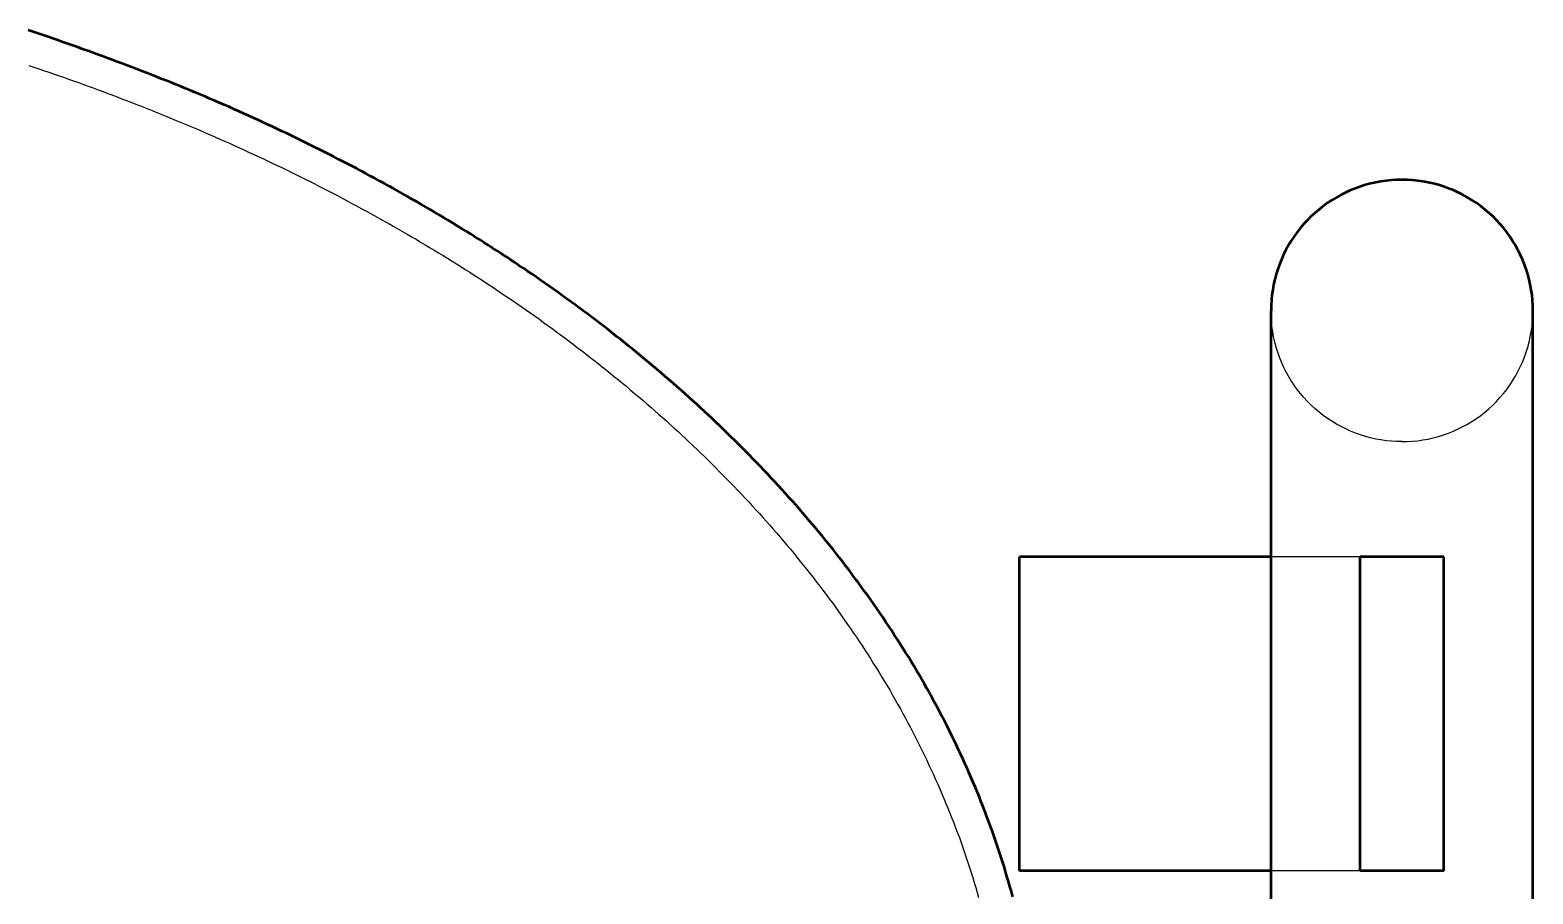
# Model space of a CAD drawing. Header units: millimetres. Extents: x 0 to 594, y 0 to 420.
# Drawn here: x 216.76 to 231.1, y 339.41 to 347.67 of the extents above; entities that cross this region are included whole.
import ezdxf

# ---------------------------------------------------------------- set-up
doc = ezdxf.new("R2010")
doc.units = ezdxf.units.MM
doc.linetypes.add('ISO02-TRAZOS', pattern=[3.75, 3, -0.75])
doc.layers.add('01-VISIBLE', color=7, linetype='CONTINUOUS', lineweight=50)
doc.layers.add('02-OCULTA', color=4, linetype='ISO02-TRAZOS', lineweight=25)

msp = doc.modelspace()

# ---------------------------------------------------------------- linework, layer by layer
at = {"layer": '01-VISIBLE'}
for p, q in [((228.6, 342.635), (226.2, 342.635)), ((226.2, 339.635), (226.2, 342.635)), ((230.25, 342.635), (229.45, 342.635)), ((229.45, 339.635), (229.45, 342.635)), ((230.25, 339.635), (230.25, 342.635)), ((228.6, 339.635), (226.2, 339.635)), ((230.25, 339.635), (229.45, 339.635))]:
    msp.add_line(p, q, dxfattribs=at)
for points in [[(226.135, 339.389), (226.122, 339.438), (226.108, 339.486), (226.095, 339.534), (226.08, 339.582), (226.066, 339.63), (226.052, 339.678), (226.037, 339.726), (226.021, 339.774), (226.006, 339.821), (225.99, 339.869), (225.974, 339.916), (225.958, 339.964), (225.941, 340.011), (225.924, 340.058), (225.907, 340.105), (225.889, 340.152), (225.872, 340.199), (225.854, 340.246), (225.835, 340.292), (225.817, 340.339), (225.798, 340.385), (225.779, 340.432), (225.759, 340.478), (225.739, 340.524), (225.719, 340.57), (225.699, 340.616), (225.679, 340.661), (225.658, 340.707), (225.637, 340.753), (225.616, 340.798), (225.594, 340.843), (225.572, 340.888), (225.55, 340.933), (225.528, 340.978), (225.506, 341.023), (225.483, 341.068), (225.46, 341.112), (225.436, 341.157), (225.413, 341.201), (225.389, 341.245), (225.365, 341.289), (225.341, 341.333), (225.316, 341.376), (225.292, 341.42), (225.267, 341.464), (225.242, 341.507), (225.216, 341.55), (225.191, 341.593), (225.165, 341.636), (225.139, 341.679), (225.112, 341.722), (225.086, 341.764), (225.059, 341.806), (225.032, 341.849), (225.005, 341.891), (224.978, 341.933), (224.95, 341.975), (224.922, 342.016), (224.894, 342.058), (224.866, 342.099), (224.838, 342.141), (224.809, 342.182), (224.78, 342.223), (224.751, 342.264), (224.722, 342.304), (224.693, 342.345), (224.663, 342.385), (224.633, 342.426), (224.604, 342.466), (224.573, 342.506), (224.543, 342.546), (224.513, 342.586), (224.482, 342.625), (224.451, 342.665), (224.42, 342.704), (224.389, 342.743), (224.357, 342.782), (224.326, 342.821), (224.294, 342.86), (224.262, 342.898), (224.23, 342.937), (224.197, 342.975), (224.165, 343.013), (224.132, 343.051), (224.1, 343.089), (224.067, 343.127), (224.033, 343.165), (224, 343.202), (223.967, 343.239), (223.933, 343.277), (223.899, 343.314), (223.865, 343.35), (223.831, 343.387), (223.797, 343.424), (223.763, 343.46), (223.728, 343.496), (223.693, 343.533), (223.659, 343.569), (223.624, 343.605), (223.588, 343.64), (223.553, 343.676), (223.518, 343.711), (223.482, 343.747), (223.446, 343.782), (223.411, 343.817), (223.375, 343.852), (223.339, 343.886), (223.302, 343.921), (223.266, 343.955), (223.229, 343.99), (223.193, 344.024), (223.156, 344.058), (223.119, 344.092), (223.082, 344.126), (223.045, 344.159), (223.008, 344.193), (222.97, 344.226), (222.933, 344.259), (222.895, 344.292), (222.857, 344.325), (222.819, 344.358), (222.781, 344.391), (222.743, 344.423), (222.705, 344.455), (222.666, 344.488), (222.628, 344.52), (222.589, 344.552), (222.55, 344.583), (222.512, 344.615), (222.473, 344.647), (222.434, 344.678), (222.394, 344.709), (222.355, 344.74), (222.316, 344.771), (222.276, 344.802), (222.237, 344.833), (222.197, 344.863), (222.157, 344.894), (222.117, 344.924), (222.077, 344.954), (222.037, 344.984), (221.997, 345.014), (221.956, 345.044), (221.916, 345.073), (221.875, 345.103), (221.835, 345.132), (221.794, 345.161), (221.753, 345.191), (221.712, 345.22), (221.671, 345.248), (221.63, 345.277), (221.589, 345.306), (221.548, 345.334), (221.506, 345.362), (221.465, 345.39), (221.423, 345.418), (221.382, 345.446), (221.34, 345.474), (221.298, 345.502), (221.256, 345.529), (221.214, 345.557), (221.172, 345.584), (221.13, 345.611), (221.088, 345.638), (221.046, 345.665), (221.003, 345.691), (220.961, 345.718), (220.918, 345.744), (220.876, 345.771), (220.833, 345.797), (220.79, 345.823), (220.747, 345.849), (220.704, 345.875), (220.661, 345.901), (220.618, 345.926), (220.575, 345.952), (220.532, 345.977), (220.488, 346.002), (220.445, 346.027), (220.402, 346.052), (220.358, 346.077), (220.314, 346.102), (220.271, 346.126), (220.227, 346.151), (220.183, 346.175), (220.139, 346.199), (220.095, 346.223), (220.051, 346.247), (220.007, 346.271), (219.963, 346.295), (219.919, 346.318), (219.875, 346.342), (219.83, 346.365), (219.786, 346.388), (219.741, 346.411), (219.697, 346.434), (219.652, 346.457), (219.608, 346.48), (219.563, 346.503), (219.518, 346.525), (219.473, 346.548), (219.428, 346.57), (219.384, 346.592), (219.339, 346.614), (219.293, 346.636), (219.248, 346.658), (219.203, 346.68), (219.158, 346.701), (219.113, 346.723), (219.067, 346.744), (219.022, 346.765), (218.977, 346.786), (218.931, 346.807), (218.885, 346.828), (218.84, 346.849), (218.794, 346.87), (218.748, 346.89), (218.703, 346.91), (218.657, 346.931), (218.611, 346.951), (218.565, 346.971), (218.519, 346.991), (218.473, 347.01), (218.427, 347.03), (218.381, 347.049), (218.334, 347.069), (218.288, 347.088), (218.242, 347.107), (218.195, 347.126), (218.149, 347.145), (218.103, 347.164), (218.056, 347.183), (218.01, 347.201), (217.963, 347.22), (217.916, 347.238), (217.87, 347.256), (217.823, 347.274), (217.776, 347.292), (217.729, 347.31), (217.683, 347.328), (217.636, 347.346), (217.589, 347.363), (217.542, 347.381), (217.495, 347.398), (217.448, 347.416), (217.401, 347.433), (217.354, 347.45), (217.307, 347.467), (217.259, 347.484), (217.212, 347.501), (217.165, 347.518), (217.118, 347.535), (217.071, 347.551), (217.023, 347.568), (216.976, 347.585), (216.929, 347.601), (216.881, 347.617), (216.834, 347.634), (216.786, 347.65), (216.739, 347.666)], [(231.1, 344.985), (231.099, 345.035), (231.096, 345.086), (231.091, 345.136), (231.084, 345.186), (231.074, 345.235), (231.063, 345.284), (231.05, 345.333), (231.035, 345.381), (231.018, 345.428), (231, 345.475), (230.979, 345.521), (230.957, 345.566), (230.932, 345.61), (230.906, 345.653), (230.878, 345.695), (230.849, 345.736), (230.818, 345.776), (230.785, 345.814), (230.751, 345.851), (230.716, 345.887), (230.679, 345.921), (230.64, 345.953), (230.601, 345.984), (230.56, 346.014), (230.518, 346.041), (230.475, 346.068), (230.431, 346.092), (230.386, 346.114), (230.34, 346.135), (230.293, 346.154), (230.246, 346.171), (230.197, 346.186), (230.149, 346.199), (230.1, 346.21), (230.05, 346.219), (230, 346.226), (229.95, 346.231), (229.9, 346.234), (229.85, 346.235), (229.799, 346.234), (229.749, 346.231), (229.699, 346.226), (229.649, 346.219), (229.6, 346.21), (229.551, 346.199), (229.502, 346.186), (229.454, 346.171), (229.406, 346.154), (229.36, 346.135), (229.314, 346.114), (229.269, 346.092), (229.225, 346.068), (229.182, 346.041), (229.14, 346.014), (229.099, 345.984), (229.059, 345.953), (229.021, 345.921), (228.984, 345.887), (228.948, 345.851), (228.914, 345.814), (228.881, 345.776), (228.85, 345.736), (228.821, 345.695), (228.793, 345.653), (228.767, 345.61), (228.743, 345.566), (228.72, 345.521), (228.7, 345.475), (228.681, 345.428), (228.664, 345.381), (228.649, 345.333), (228.636, 345.284), (228.625, 345.235), (228.616, 345.186), (228.609, 345.136), (228.604, 345.086), (228.601, 345.035), (228.6, 344.985)], [(228.6, 339.37), (228.6, 339.421), (228.6, 339.471), (228.6, 339.521), (228.6, 339.571), (228.6, 339.621), (228.6, 339.671), (228.6, 339.721), (228.6, 339.771), (228.6, 339.822), (228.6, 339.872), (228.6, 339.922), (228.6, 339.972), (228.6, 340.022), (228.6, 340.072), (228.6, 340.122), (228.6, 340.172), (228.6, 340.223), (228.6, 340.273), (228.6, 340.323), (228.6, 340.373), (228.6, 340.423), (228.6, 340.473), (228.6, 340.523), (228.6, 340.574), (228.6, 340.624), (228.6, 340.674), (228.6, 340.724), (228.6, 340.774), (228.6, 340.824), (228.6, 340.874), (228.6, 340.924), (228.6, 340.975), (228.6, 341.025), (228.6, 341.075), (228.6, 341.125), (228.6, 341.175), (228.6, 341.225), (228.6, 341.275), (228.6, 341.325), (228.6, 341.376), (228.6, 341.426), (228.6, 341.476), (228.6, 341.526), (228.6, 341.576), (228.6, 341.626), (228.6, 341.676), (228.6, 341.727), (228.6, 341.777), (228.6, 341.827), (228.6, 341.877), (228.6, 341.927), (228.6, 341.977), (228.6, 342.027), (228.6, 342.077), (228.6, 342.128), (228.6, 342.178), (228.6, 342.228), (228.6, 342.278), (228.6, 342.328), (228.6, 342.378), (228.6, 342.428), (228.6, 342.478), (228.6, 342.529), (228.6, 342.579), (228.6, 342.629), (228.6, 342.679), (228.6, 342.729), (228.6, 342.779), (228.6, 342.829), (228.6, 342.88), (228.6, 342.93), (228.6, 342.98), (228.6, 343.03), (228.6, 343.08), (228.6, 343.13), (228.6, 343.18), (228.6, 343.23), (228.6, 343.281), (228.6, 343.331), (228.6, 343.381), (228.6, 343.431), (228.6, 343.481), (228.6, 343.531), (228.6, 343.581), (228.6, 343.631), (228.6, 343.682), (228.6, 343.732), (228.6, 343.782), (228.6, 343.832), (228.6, 343.882), (228.6, 343.932), (228.6, 343.982), (228.6, 344.033), (228.6, 344.083), (228.6, 344.133), (228.6, 344.183), (228.6, 344.233), (228.6, 344.283), (228.6, 344.333), (228.6, 344.383), (228.6, 344.434), (228.6, 344.484), (228.6, 344.534), (228.6, 344.584), (228.6, 344.634), (228.6, 344.684), (228.6, 344.734), (228.6, 344.784), (228.6, 344.835), (228.6, 344.885), (228.6, 344.935), (228.6, 344.985)], [(231.1, 344.985), (231.1, 344.985), (231.1, 344.985), (231.1, 344.985), (231.1, 344.985), (231.1, 344.985), (231.1, 344.985)], [(231.1, 339.37), (231.1, 339.421), (231.1, 339.471), (231.1, 339.521), (231.1, 339.571), (231.1, 339.621), (231.1, 339.671), (231.1, 339.721), (231.1, 339.771), (231.1, 339.822), (231.1, 339.872), (231.1, 339.922), (231.1, 339.972), (231.1, 340.022), (231.1, 340.072), (231.1, 340.122), (231.1, 340.172), (231.1, 340.223), (231.1, 340.273), (231.1, 340.323), (231.1, 340.373), (231.1, 340.423), (231.1, 340.473), (231.1, 340.523), (231.1, 340.574), (231.1, 340.624), (231.1, 340.674), (231.1, 340.724), (231.1, 340.774), (231.1, 340.824), (231.1, 340.874), (231.1, 340.924), (231.1, 340.975), (231.1, 341.025), (231.1, 341.075), (231.1, 341.125), (231.1, 341.175), (231.1, 341.225), (231.1, 341.275), (231.1, 341.325), (231.1, 341.376), (231.1, 341.426), (231.1, 341.476), (231.1, 341.526), (231.1, 341.576), (231.1, 341.626), (231.1, 341.676), (231.1, 341.727), (231.1, 341.777), (231.1, 341.827), (231.1, 341.877), (231.1, 341.927), (231.1, 341.977), (231.1, 342.027), (231.1, 342.077), (231.1, 342.128), (231.1, 342.178), (231.1, 342.228), (231.1, 342.278), (231.1, 342.328), (231.1, 342.378), (231.1, 342.428), (231.1, 342.478), (231.1, 342.529), (231.1, 342.579), (231.1, 342.629), (231.1, 342.679), (231.1, 342.729), (231.1, 342.779), (231.1, 342.829), (231.1, 342.88), (231.1, 342.93), (231.1, 342.98), (231.1, 343.03), (231.1, 343.08), (231.1, 343.13), (231.1, 343.18), (231.1, 343.23), (231.1, 343.281), (231.1, 343.331), (231.1, 343.381), (231.1, 343.431), (231.1, 343.481), (231.1, 343.531), (231.1, 343.581), (231.1, 343.631), (231.1, 343.682), (231.1, 343.732), (231.1, 343.782), (231.1, 343.832), (231.1, 343.882), (231.1, 343.932), (231.1, 343.982), (231.1, 344.033), (231.1, 344.083), (231.1, 344.133), (231.1, 344.183), (231.1, 344.233), (231.1, 344.283), (231.1, 344.333), (231.1, 344.383), (231.1, 344.434), (231.1, 344.484), (231.1, 344.534), (231.1, 344.584), (231.1, 344.634), (231.1, 344.684), (231.1, 344.734), (231.1, 344.784), (231.1, 344.835), (231.1, 344.885), (231.1, 344.935), (231.1, 344.985)], [(231.1, 344.985), (231.1, 344.985), (231.1, 344.985), (231.1, 344.985), (231.1, 344.985), (231.1, 344.985), (231.1, 344.985)]]:
    msp.add_lwpolyline(points, dxfattribs=at)
at = {"layer": '02-OCULTA'}
for p, q in [((229.45, 342.635), (226.2, 342.635)), ((226.2, 339.635), (226.2, 342.635)), ((229.45, 342.635), (228.6, 342.635)), ((230.25, 342.635), (229.45, 342.635)), ((229.45, 342.635), (229.45, 339.635)), ((229.45, 339.635), (229.45, 342.635)), ((229.45, 342.635), (229.45, 339.635)), ((230.25, 339.635), (230.25, 342.635)), ((229.45, 339.635), (226.2, 339.635)), ((229.45, 339.635), (228.6, 339.635)), ((230.25, 339.635), (229.45, 339.635))]:
    msp.add_line(p, q, dxfattribs=at)
for points in [[(216.745, 347.328), (216.793, 347.312), (216.84, 347.296), (216.887, 347.28), (216.935, 347.264), (216.982, 347.248), (217.03, 347.231), (217.077, 347.215), (217.124, 347.198), (217.171, 347.181), (217.219, 347.164), (217.266, 347.147), (217.313, 347.13), (217.36, 347.113), (217.407, 347.096), (217.454, 347.078), (217.501, 347.061), (217.548, 347.043), (217.595, 347.025), (217.641, 347.007), (217.688, 346.989), (217.735, 346.971), (217.782, 346.953), (217.828, 346.934), (217.875, 346.916), (217.921, 346.897), (217.968, 346.879), (218.014, 346.86), (218.061, 346.841), (218.107, 346.822), (218.153, 346.803), (218.2, 346.783), (218.246, 346.764), (218.292, 346.745), (218.338, 346.725), (218.384, 346.705), (218.43, 346.685), (218.476, 346.665), (218.522, 346.645), (218.568, 346.625), (218.614, 346.605), (218.66, 346.584), (218.705, 346.564), (218.751, 346.543), (218.797, 346.522), (218.842, 346.501), (218.888, 346.48), (218.933, 346.459), (218.978, 346.438), (219.024, 346.416), (219.069, 346.395), (219.114, 346.373), (219.159, 346.352), (219.204, 346.33), (219.25, 346.308), (219.294, 346.286), (219.339, 346.263), (219.384, 346.241), (219.429, 346.218), (219.474, 346.196), (219.518, 346.173), (219.563, 346.15), (219.608, 346.127), (219.652, 346.104), (219.697, 346.081), (219.741, 346.058), (219.785, 346.034), (219.829, 346.01), (219.874, 345.987), (219.918, 345.963), (219.962, 345.939), (220.006, 345.915), (220.049, 345.891), (220.093, 345.866), (220.137, 345.842), (220.181, 345.817), (220.224, 345.792), (220.268, 345.768), (220.311, 345.743), (220.355, 345.717), (220.398, 345.692), (220.441, 345.667), (220.484, 345.641), (220.527, 345.616), (220.57, 345.59), (220.613, 345.564), (220.656, 345.538), (220.699, 345.512), (220.741, 345.486), (220.784, 345.459), (220.827, 345.433), (220.869, 345.406), (220.911, 345.379), (220.954, 345.352), (220.996, 345.325), (221.038, 345.298), (221.08, 345.27), (221.122, 345.243), (221.164, 345.215), (221.205, 345.188), (221.247, 345.16), (221.289, 345.132), (221.33, 345.104), (221.371, 345.075), (221.413, 345.047), (221.454, 345.018), (221.495, 344.99), (221.536, 344.961), (221.577, 344.932), (221.618, 344.903), (221.658, 344.874), (221.699, 344.844), (221.74, 344.815), (221.78, 344.785), (221.82, 344.755), (221.86, 344.725), (221.901, 344.695), (221.941, 344.665), (221.98, 344.635), (222.02, 344.604), (222.06, 344.574), (222.1, 344.543), (222.139, 344.512), (222.178, 344.481), (222.218, 344.45), (222.257, 344.418), (222.296, 344.387), (222.335, 344.355), (222.373, 344.324), (222.412, 344.292), (222.451, 344.26), (222.489, 344.228), (222.527, 344.195), (222.566, 344.163), (222.604, 344.13), (222.642, 344.097), (222.68, 344.065), (222.717, 344.032), (222.755, 343.998), (222.792, 343.965), (222.83, 343.932), (222.867, 343.898), (222.904, 343.864), (222.941, 343.831), (222.978, 343.797), (223.014, 343.762), (223.051, 343.728), (223.087, 343.694), (223.124, 343.659), (223.16, 343.624), (223.196, 343.589), (223.231, 343.554), (223.267, 343.519), (223.303, 343.484), (223.338, 343.448), (223.373, 343.413), (223.408, 343.377), (223.443, 343.341), (223.478, 343.305), (223.513, 343.269), (223.547, 343.232), (223.581, 343.196), (223.616, 343.159), (223.65, 343.122), (223.683, 343.085), (223.717, 343.048), (223.751, 343.011), (223.784, 342.973), (223.817, 342.936), (223.85, 342.898), (223.883, 342.86), (223.916, 342.822), (223.948, 342.784), (223.98, 342.746), (224.013, 342.707), (224.045, 342.669), (224.076, 342.63), (224.108, 342.591), (224.139, 342.552), (224.171, 342.513), (224.202, 342.473), (224.233, 342.434), (224.263, 342.394), (224.294, 342.354), (224.324, 342.315), (224.354, 342.274), (224.384, 342.234), (224.414, 342.194), (224.443, 342.153), (224.473, 342.113), (224.502, 342.072), (224.531, 342.031), (224.559, 341.99), (224.588, 341.949), (224.616, 341.907), (224.644, 341.866), (224.672, 341.824), (224.7, 341.782), (224.727, 341.74), (224.755, 341.698), (224.782, 341.656), (224.808, 341.614), (224.835, 341.571), (224.861, 341.529), (224.887, 341.486), (224.913, 341.443), (224.939, 341.4), (224.964, 341.357), (224.989, 341.313), (225.014, 341.27), (225.039, 341.226), (225.063, 341.182), (225.087, 341.138), (225.111, 341.094), (225.135, 341.05), (225.158, 341.006), (225.181, 340.961), (225.204, 340.917), (225.227, 340.872), (225.249, 340.827), (225.271, 340.782), (225.293, 340.737), (225.314, 340.692), (225.336, 340.646), (225.357, 340.601), (225.378, 340.555), (225.398, 340.509), (225.419, 340.464), (225.439, 340.418), (225.459, 340.372), (225.478, 340.326), (225.498, 340.279), (225.517, 340.233), (225.535, 340.187), (225.554, 340.14), (225.572, 340.093), (225.59, 340.047), (225.608, 340), (225.626, 339.953), (225.643, 339.906), (225.66, 339.859), (225.676, 339.811), (225.692, 339.764), (225.708, 339.716), (225.724, 339.669), (225.739, 339.621), (225.754, 339.573), (225.768, 339.525), (225.782, 339.477), (225.796, 339.428), (225.809, 339.38)], [(228.6, 339.37), (228.6, 339.421), (228.6, 339.471), (228.6, 339.521), (228.6, 339.571), (228.6, 339.621), (228.6, 339.671), (228.6, 339.721), (228.6, 339.771), (228.6, 339.822), (228.6, 339.872), (228.6, 339.922), (228.6, 339.972), (228.6, 340.022), (228.6, 340.072), (228.6, 340.122), (228.6, 340.172), (228.6, 340.223), (228.6, 340.273), (228.6, 340.323), (228.6, 340.373), (228.6, 340.423), (228.6, 340.473), (228.6, 340.523), (228.6, 340.574), (228.6, 340.624), (228.6, 340.674), (228.6, 340.724), (228.6, 340.774), (228.6, 340.824), (228.6, 340.874), (228.6, 340.924), (228.6, 340.975), (228.6, 341.025), (228.6, 341.075), (228.6, 341.125), (228.6, 341.175), (228.6, 341.225), (228.6, 341.275), (228.6, 341.325), (228.6, 341.376), (228.6, 341.426), (228.6, 341.476), (228.6, 341.526), (228.6, 341.576), (228.6, 341.626), (228.6, 341.676), (228.6, 341.727), (228.6, 341.777), (228.6, 341.827), (228.6, 341.877), (228.6, 341.927), (228.6, 341.977), (228.6, 342.027), (228.6, 342.077), (228.6, 342.128), (228.6, 342.178), (228.6, 342.228), (228.6, 342.278), (228.6, 342.328), (228.6, 342.378), (228.6, 342.428), (228.6, 342.478), (228.6, 342.529), (228.6, 342.579), (228.6, 342.629), (228.6, 342.679), (228.6, 342.729), (228.6, 342.779), (228.6, 342.829), (228.6, 342.88), (228.6, 342.93), (228.6, 342.98), (228.6, 343.03), (228.6, 343.08), (228.6, 343.13), (228.6, 343.18), (228.6, 343.23), (228.6, 343.281), (228.6, 343.331), (228.6, 343.381), (228.6, 343.431), (228.6, 343.481), (228.6, 343.531), (228.6, 343.581), (228.6, 343.631), (228.6, 343.682), (228.6, 343.732), (228.6, 343.782), (228.6, 343.832), (228.6, 343.882), (228.6, 343.932), (228.6, 343.982), (228.6, 344.033), (228.6, 344.083), (228.6, 344.133), (228.6, 344.183), (228.6, 344.233), (228.6, 344.283), (228.6, 344.333), (228.6, 344.383), (228.6, 344.434), (228.6, 344.484), (228.6, 344.534), (228.6, 344.584), (228.6, 344.634), (228.6, 344.684), (228.6, 344.734), (228.6, 344.784), (228.6, 344.835), (228.6, 344.885), (228.6, 344.935), (228.6, 344.985)], [(229.85, 343.735), (229.799, 343.736), (229.749, 343.739), (229.699, 343.744), (229.649, 343.751), (229.6, 343.76), (229.551, 343.771), (229.502, 343.784), (229.454, 343.799), (229.406, 343.816), (229.36, 343.835), (229.314, 343.856), (229.269, 343.878), (229.225, 343.902), (229.182, 343.929), (229.14, 343.956), (229.099, 343.986), (229.059, 344.017), (229.021, 344.049), (228.984, 344.083), (228.948, 344.119), (228.914, 344.156), (228.881, 344.194), (228.85, 344.234), (228.821, 344.275), (228.793, 344.317), (228.767, 344.36), (228.743, 344.404), (228.72, 344.449), (228.7, 344.495), (228.681, 344.542), (228.664, 344.589), (228.649, 344.637), (228.636, 344.686), (228.625, 344.735), (228.616, 344.784), (228.609, 344.834), (228.604, 344.884), (228.601, 344.935), (228.6, 344.985)], [(229.85, 343.735), (229.9, 343.736), (229.95, 343.739), (230, 343.744), (230.05, 343.751), (230.1, 343.76), (230.149, 343.771), (230.197, 343.784), (230.246, 343.799), (230.293, 343.816), (230.34, 343.835), (230.386, 343.856), (230.431, 343.878), (230.475, 343.902), (230.518, 343.928), (230.56, 343.956), (230.601, 343.986), (230.64, 344.017), (230.679, 344.049), (230.716, 344.083), (230.751, 344.119), (230.785, 344.156), (230.818, 344.194), (230.849, 344.234), (230.878, 344.275), (230.906, 344.317), (230.932, 344.36), (230.957, 344.404), (230.979, 344.449), (231, 344.495), (231.018, 344.542), (231.035, 344.589), (231.05, 344.637), (231.063, 344.686), (231.074, 344.735), (231.084, 344.784), (231.091, 344.834), (231.096, 344.884), (231.099, 344.935), (231.1, 344.985)], [(231.1, 339.37), (231.1, 339.421), (231.1, 339.471), (231.1, 339.521), (231.1, 339.571), (231.1, 339.621), (231.1, 339.671), (231.1, 339.721), (231.1, 339.771), (231.1, 339.822), (231.1, 339.872), (231.1, 339.922), (231.1, 339.972), (231.1, 340.022), (231.1, 340.072), (231.1, 340.122), (231.1, 340.172), (231.1, 340.223), (231.1, 340.273), (231.1, 340.323), (231.1, 340.373), (231.1, 340.423), (231.1, 340.473), (231.1, 340.523), (231.1, 340.574), (231.1, 340.624), (231.1, 340.674), (231.1, 340.724), (231.1, 340.774), (231.1, 340.824), (231.1, 340.874), (231.1, 340.924), (231.1, 340.975), (231.1, 341.025), (231.1, 341.075), (231.1, 341.125), (231.1, 341.175), (231.1, 341.225), (231.1, 341.275), (231.1, 341.325), (231.1, 341.376), (231.1, 341.426), (231.1, 341.476), (231.1, 341.526), (231.1, 341.576), (231.1, 341.626), (231.1, 341.676), (231.1, 341.727), (231.1, 341.777), (231.1, 341.827), (231.1, 341.877), (231.1, 341.927), (231.1, 341.977), (231.1, 342.027), (231.1, 342.077), (231.1, 342.128), (231.1, 342.178), (231.1, 342.228), (231.1, 342.278), (231.1, 342.328), (231.1, 342.378), (231.1, 342.428), (231.1, 342.478), (231.1, 342.529), (231.1, 342.579), (231.1, 342.629), (231.1, 342.679), (231.1, 342.729), (231.1, 342.779), (231.1, 342.829), (231.1, 342.879), (231.1, 342.93), (231.1, 342.98), (231.1, 343.03), (231.1, 343.08), (231.1, 343.13), (231.1, 343.18), (231.1, 343.23), (231.1, 343.281), (231.1, 343.331), (231.1, 343.381), (231.1, 343.431), (231.1, 343.481), (231.1, 343.531), (231.1, 343.581), (231.1, 343.631), (231.1, 343.682), (231.1, 343.732), (231.1, 343.782), (231.1, 343.832), (231.1, 343.882), (231.1, 343.932), (231.1, 343.982), (231.1, 344.032), (231.1, 344.083), (231.1, 344.133), (231.1, 344.183), (231.1, 344.233), (231.1, 344.283), (231.1, 344.333), (231.1, 344.383), (231.1, 344.434), (231.1, 344.484), (231.1, 344.534), (231.1, 344.584), (231.1, 344.634), (231.1, 344.684), (231.1, 344.734), (231.1, 344.784), (231.1, 344.835), (231.1, 344.885), (231.1, 344.935), (231.1, 344.985)]]:
    msp.add_lwpolyline(points, dxfattribs=at)

doc.saveas('drawing.dxf')
